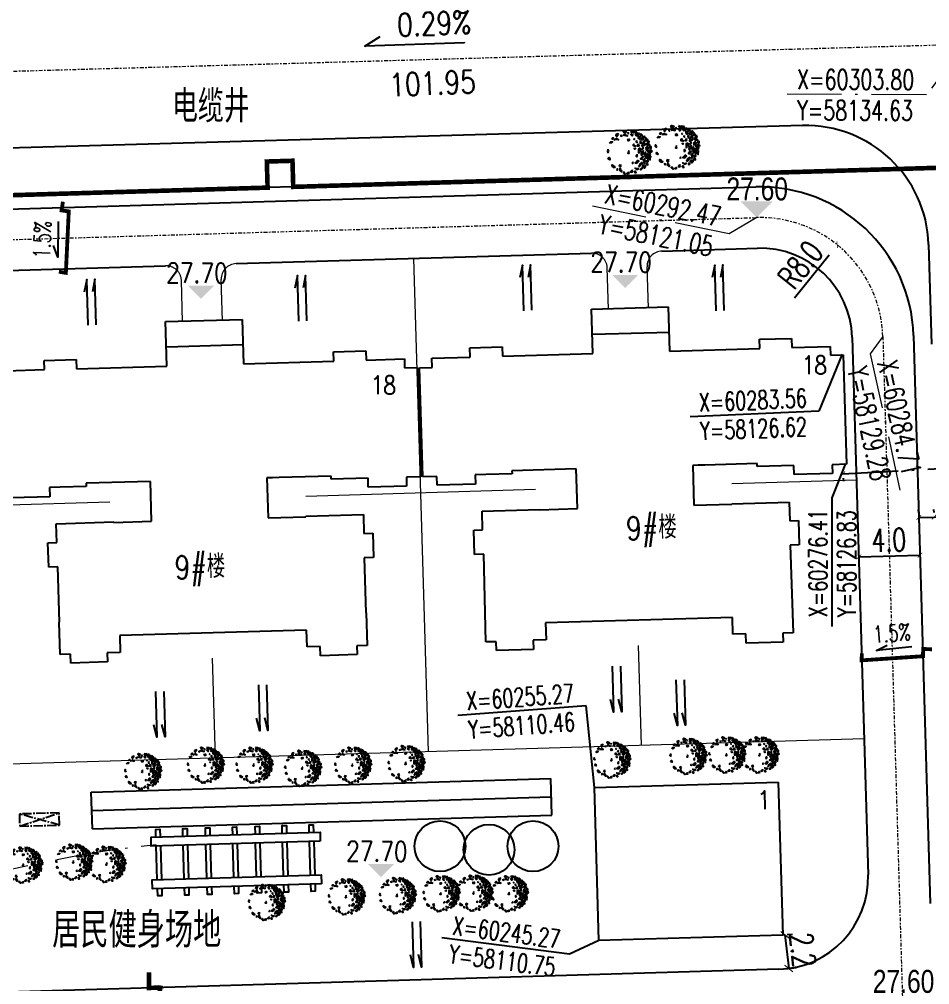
# Model space of a CAD drawing. Header units: inches. Extents: x 393 to 1582, y 246 to 1188.
# Drawn here: x 1037 to 1096.4, y 451.6 to 514.6 of the extents above; entities that cross this region are included whole.
import ezdxf

# ---------------------------------------------------------------- set-up
doc = ezdxf.new("R2010")
doc.units = ezdxf.units.IN
doc.header["$MEASUREMENT"] = 0
for name, pattern in [('ACAD_ISO10W100', [18.5, 12, -3, 0.5, -3]), ('CENTERX2', [4, 2.5, -0.5, 0.5, -0.5]), ('DASH', [0.35, 0.25, -0.1]), ('DASHED2', [0.375, 0.25, -0.125]), ('DOTE', [2.42, 2, -0.2, 0.02, -0.2])]:
    doc.linetypes.add(name, pattern=pattern)
for name, color, linetype in [('build2', 40, 'Continuous'), ('buildcoor', 7, 'Continuous'), ('DIM', 4, 'Continuous'), ('drain', 4, 'Continuous'), ('ELEV', 1, 'Continuous'), ('FRAME', 7, 'Continuous'), ('GREEN', 64, 'Continuous'), ('parka', 30, 'DASH'), ('ROAD-TEXT', 4, 'Continuous'), ('roaddim', 2, 'Continuous'), ('roadradiu', 3, 'Continuous'), ('外墙', 42, 'Continuous'), ('建筑层数', 7, 'Continuous'), ('绿化', 3, 'Continuous'), ('车库边线', 4, 'DOTE')]:
    doc.layers.add(name, color=color, linetype=linetype)
for name, color, linetype, lineweight in [('FENCE', 100, 'Continuous', 18), ('ROAD', 1, 'Continuous', 25), ('ROAD-CENTER', 7, 'CENTERX2', 18), ('ROAD-ZB', 4, 'Continuous', 15), ('walk', 2, 'Continuous', 18), ('围墙', 75, 'FENCELINE1', 15), ('建筑型号', 2, 'Continuous', 18), ('树', 84, 'Continuous', 15)]:
    doc.layers.add(name, color=color, linetype=linetype, lineweight=lineweight)
doc.styles.add('_HZTXT', font='txt.shx', dxfattribs={"width": 0.8, "bigfont": 'hztxt.shx'})
doc.styles.add('DIM_FONT', font='SIMPLEX.shx', dxfattribs={"width": 0.8})
doc.styles.add('FLS', font='', dxfattribs={"width": 0.8})
doc.styles.add('HZ', font='simplex.shx', dxfattribs={"width": 0.7, "bigfont": 'hztxt.shx'})
doc.styles.add('RO', font='romans.shx', dxfattribs={"width": 0.8})
doc.styles.get('FLS').set_extended_font_data('创艺繁隶书')
doc.linetypes.add('FENCELINE1', pattern='A,0.25,-0.1,[133,ltypeshp.shx,S=0.1,R=0,X=-0.1,Y=0],-0.1,1', length=1.45)
doc.dimstyles.new('NORMAL', dxfattribs={"dimtxt": 1.5, "dimasz": 0.3, "dimexe": 0.5, "dimexo": 0.3, "dimgap": 0.3, "dimtad": 1, "dimdec": 1, "dimzin": 1, "dimdsep": 46, "dimtxsty": 'HZ', "dimblk": 'ARCHTICK', "dimcen": 0, "dimclrt": 256, "dimadec": 0, "dimazin": 0, "dimtfac": 1, "dimtdec": 1, "dimtofl": 0, "dimtmove": 0, "dimatfit": 3, "dimldrblk": 'ARCHTICK', "dimfxl": 1, "dimtolj": 2, "dimtzin": 0, "dimarcsym": 0})

# ---------------------------------------------------------------- blocks, each defined once
blk = doc.blocks.new('_ARCHTICK')
at = {"color": 0, "linetype": 'ByBlock', "const_width": 0.15}
blk.add_lwpolyline([(-0.5, -0.5), (0.5, 0.5)], dxfattribs=at)
blk = doc.blocks.new('*D144')
at = {"layer": 'DEFPOINTS', "color": 0, "ltscale": 0.3, "transparency": 16777216}
for p in [(882.255, 640.128), (1132.977, 454.434)]:
    blk.add_point(p, dxfattribs=at)
at = {"layer": 'roadradiu', "color": 0, "lineweight": -2, "ltscale": 0.3, "transparency": 16777216}
blk.add_line((887.277, 636.409), (882.255, 640.128), dxfattribs=at)
at = {"layer": 'roadradiu', "color": 0, "lineweight": -2, "ltscale": 0.3, "transparency": 16777216, "xscale": 0.3, "yscale": 0.3, "zscale": 0.3, "rotation": 143.4749139216822}
blk.add_blockref('_ARCHTICK', (882.255, 640.128), dxfattribs=at)
at = {"layer": 'roadradiu', "ltscale": 0.3, "transparency": 16777216, "insert": (885.632, 638.934), "char_height": 1.5, "attachment_point": 5, "rotation": 323.47491, "style": 'HZ'}
blk.add_mtext('\\A2;R312.0', dxfattribs=at)
blk = doc.blocks.new('*D145')
at = {"layer": 'DEFPOINTS', "color": 0, "ltscale": 0.3, "transparency": 16777216}
for p in [(870.6, 623.26), (1132.977, 454.434)]:
    blk.add_point(p, dxfattribs=at)
at = {"layer": 'roadradiu', "color": 0, "lineweight": -2, "ltscale": 0.3, "transparency": 16777216}
blk.add_line((881.438, 616.286), (870.6, 623.26), dxfattribs=at)
at = {"layer": 'roadradiu', "color": 0, "lineweight": -2, "ltscale": 0.3, "transparency": 16777216, "xscale": 0.3, "yscale": 0.3, "zscale": 0.3, "rotation": 147.2408788936933}
blk.add_blockref('_ARCHTICK', (870.6, 623.26), dxfattribs=at)
at = {"layer": 'roadradiu', "ltscale": 0.3, "transparency": 16777216, "insert": (879.631, 618.697), "char_height": 1.5, "attachment_point": 5, "rotation": 327.24088, "style": 'HZ'}
blk.add_mtext('\\A2;R312.0', dxfattribs=at)
blk = doc.blocks.new('*D146')
at = {"layer": 'DEFPOINTS', "color": 0, "ltscale": 0.3, "transparency": 16777216}
for p in [(856.622, 599.25), (1132.977, 454.434)]:
    blk.add_point(p, dxfattribs=at)
at = {"layer": 'roadradiu', "color": 0, "lineweight": -2, "ltscale": 0.3, "transparency": 16777216}
blk.add_line((869.236, 592.64), (856.622, 599.25), dxfattribs=at)
at = {"layer": 'roadradiu', "color": 0, "lineweight": -2, "ltscale": 0.3, "transparency": 16777216, "xscale": 0.3, "yscale": 0.3, "zscale": 0.3, "rotation": 152.3444580404491}
blk.add_blockref('_ARCHTICK', (856.622, 599.25), dxfattribs=at)
at = {"layer": 'roadradiu', "ltscale": 0.3, "transparency": 16777216, "insert": (867.222, 594.881), "char_height": 1.5, "attachment_point": 5, "rotation": 332.34446, "style": 'HZ'}
blk.add_mtext('\\A2;R312.0', dxfattribs=at)
blk = doc.blocks.new('*D149')
at = {"layer": 'DEFPOINTS', "color": 0, "ltscale": 0.3, "transparency": 16777216}
for p in [(834.892, 546.571), (1132.977, 454.434)]:
    blk.add_point(p, dxfattribs=at)
at = {"layer": 'roadradiu', "color": 0, "lineweight": -2, "ltscale": 0.3, "transparency": 16777216}
blk.add_line((847.565, 542.654), (834.892, 546.571), dxfattribs=at)
at = {"layer": 'roadradiu', "color": 0, "lineweight": -2, "ltscale": 0.3, "transparency": 16777216, "xscale": 0.3, "yscale": 0.3, "zscale": 0.3, "rotation": 162.8237761284337}
blk.add_blockref('_ARCHTICK', (834.892, 546.571), dxfattribs=at)
at = {"layer": 'roadradiu', "ltscale": 0.3, "transparency": 16777216, "insert": (845.176, 544.491), "char_height": 1.5, "attachment_point": 5, "rotation": 342.82378, "style": 'HZ'}
blk.add_mtext('\\A2;R312.0', dxfattribs=at)
blk = doc.blocks.new('*D169')
at = {"layer": 'DEFPOINTS', "color": 0, "ltscale": 0.3, "transparency": 16777216}
for p in [(1091.726, 479.529), (1095.724, 479.648), (1095.724, 479.648)]:
    blk.add_point(p, dxfattribs=at)
at = {"layer": 'roaddim', "color": 0, "lineweight": -2, "ltscale": 0.3, "transparency": 16777216}
for p, q in [((1091.726, 479.529), (1095.724, 479.648)), ((1091.735, 479.229), (1091.741, 479.03)), ((1095.733, 479.348), (1095.739, 479.148))]:
    blk.add_line(p, q, dxfattribs=at)
at = {"layer": 'roaddim', "color": 0, "lineweight": -2, "ltscale": 0.3, "transparency": 16777216, "xscale": 0.3, "yscale": 0.3, "zscale": 0.3}
for p, rotation in [((1091.726, 479.529), 181.6949155494582), ((1095.724, 479.648), 1.694915549458127)]:
    blk.add_blockref('_ARCHTICK', p, dxfattribs=dict(at, rotation=rotation))
at = {"layer": 'roaddim', "ltscale": 0.3, "transparency": 16777216, "insert": (1093.694, 480.638), "char_height": 1.5, "attachment_point": 5, "rotation": 1.69492, "style": 'HZ'}
blk.add_mtext('\\A2;4.0', dxfattribs=at)
blk = doc.blocks.new('*D170')
at = {"layer": 'DEFPOINTS', "color": 0, "ltscale": 0.3, "transparency": 16777216}
for p in [(1095.651, 482.108), (1096.651, 482.138), (1096.651, 482.138)]:
    blk.add_point(p, dxfattribs=at)
at = {"layer": 'roaddim', "color": 0, "lineweight": -2, "ltscale": 0.3, "transparency": 16777216}
for p, q in [((1095.643, 482.408), (1095.637, 482.608)), ((1096.642, 482.437), (1096.636, 482.637)), ((1096.651, 482.138), (1099.549, 482.223)), ((1095.651, 482.108), (1096.651, 482.138))]:
    blk.add_line(p, q, dxfattribs=at)
at = {"layer": 'roaddim', "color": 0, "lineweight": -2, "ltscale": 0.3, "transparency": 16777216, "xscale": 0.3, "yscale": 0.3, "zscale": 0.3}
for p, rotation in [((1095.651, 482.108), 181.6949112423762), ((1096.651, 482.138), 1.694911242376142)]:
    blk.add_blockref('_ARCHTICK', p, dxfattribs=dict(at, rotation=rotation))
at = {"layer": 'roaddim', "ltscale": 0.3, "transparency": 16777216, "insert": (1098.219, 483.234), "char_height": 1.5, "attachment_point": 5, "rotation": 1.69491, "style": 'HZ'}
blk.add_mtext('\\A2;1.0', dxfattribs=at)
blk = doc.blocks.new('psss')
at = {"layer": 'drain', "ltscale": 3}
for points in [[(-2.979, 0.527), (0.007, 0.531), (-0.808, 0.714)], [(-2.967, -0.004), (0, 0), (-0.815, 0.183)]]:
    blk.add_lwpolyline(points, dxfattribs=at)
blk = doc.blocks.new('GPPMTR01')
at = {"color": 0, "linetype": 'ByBlock'}
for points in [[(-0.263, 0.454), (-0.27, 0.431), (-0.248, 0.431), (-0.243, 0.447)], [(-0.215, 0.443), (-0.218, 0.456), (-0.242, 0.475), (-0.199, 0.486), (-0.199, 0.449)], [(-0.173, 0.469), (-0.151, 0.518), (-0.12, 0.516), (-0.128, 0.487), (-0.144, 0.498), (-0.151, 0.48), (-0.145, 0.47)], [(-0.127, 0.461), (-0.133, 0.429), (-0.111, 0.428), (-0.096, 0.459)], [(-0.106, 0.53), (-0.073, 0.496), (-0.058, 0.515), (-0.035, 0.504), (-0.038, 0.545), (-0.064, 0.53)], [(-0.038, 0.477), (-0.055, 0.454), (-0.043, 0.424), (-0.032, 0.439)], [(0.005, 0.559), (-0.005, 0.523), (0.016, 0.511), (0.051, 0.519)], [(0.01, 0.485), (0.042, 0.462), (0.084, 0.477), (0.066, 0.492), (0.042, 0.485)], [(0.105, 0.53), (0.084, 0.519), (0.099, 0.504), (0.114, 0.511)], [(0.131, 0.488), (0.137, 0.5), (0.134, 0.53), (0.173, 0.507), (0.146, 0.481)], [(0.179, 0.477), (0.229, 0.496), (0.25, 0.473), (0.223, 0.458), (0.22, 0.477), (0.202, 0.469), (0.199, 0.458)], [(0.268, 0.45), (0.253, 0.435), (0.241, 0.409), (0.274, 0.428)], [(-0.412, 0.305), (-0.364, 0.304), (-0.367, 0.328), (-0.343, 0.337), (-0.374, 0.364), (-0.382, 0.335)], [(-0.393, 0.241), (-0.408, 0.23), (-0.396, 0.226)], [(-0.354, 0.404), (-0.335, 0.371), (-0.312, 0.378), (-0.293, 0.408)], [(-0.304, 0.31), (-0.343, 0.272), (-0.298, 0.279)], [(-0.298, 0.355), (-0.259, 0.362), (-0.24, 0.402), (-0.263, 0.4), (-0.275, 0.378)], [(-0.215, 0.295), (-0.215, 0.276), (-0.206, 0.283)], [(-0.166, 0.433), (-0.207, 0.386), (-0.18, 0.371), (-0.137, 0.387), (-0.147, 0.409), (-0.165, 0.407)], [(-0.123, 0.314), (-0.144, 0.295), (-0.135, 0.287), (-0.115, 0.295)], [(-0.064, 0.207), (-0.085, 0.184), (-0.115, 0.203), (-0.115, 0.219), (-0.085, 0.207), (-0.052, 0.226)], [(-0.079, 0.401), (-0.097, 0.371), (-0.064, 0.359), (-0.049, 0.371)], [(-0.032, 0.317), (-0.058, 0.295), (-0.043, 0.264), (-0.023, 0.291)], [(0.007, 0.443), (-0.026, 0.412), (-0.02, 0.382), (0.016, 0.352), (0.045, 0.367), (0.01, 0.386), (0.034, 0.42)], [(0.045, 0.295), (0.042, 0.249), (0.105, 0.211), (0.119, 0.219), (0.069, 0.245), (0.096, 0.283)], [(0.084, 0.371), (0.072, 0.344), (0.081, 0.321), (0.084, 0.344)], [(0.158, 0.447), (0.096, 0.443), (0.105, 0.412), (0.146, 0.393), (0.155, 0.416), (0.14, 0.428)], [(0.128, 0.336), (0.137, 0.287), (0.114, 0.272), (0.146, 0.26), (0.158, 0.302)], [(0.179, 0.272), (0.167, 0.245), (0.185, 0.238), (0.199, 0.253)], [(0.205, 0.439), (0.179, 0.42), (0.194, 0.405), (0.226, 0.416)], [(0.199, 0.291), (0.179, 0.352), (0.211, 0.31)], [(0.214, 0.359), (0.274, 0.374), (0.291, 0.409), (0.282, 0.336), (0.247, 0.333)], [(0.25, 0.325), (0.241, 0.298), (0.312, 0.302), (0.282, 0.329)], [(0.253, 0.268), (0.241, 0.226), (0.259, 0.177), (0.274, 0.203), (0.253, 0.219)], [(0.303, 0.268), (0.309, 0.219), (0.336, 0.215), (0.351, 0.234)], [(0.315, 0.416), (0.306, 0.401), (0.318, 0.39), (0.348, 0.393)], [(0.321, 0.363), (0.306, 0.34), (0.327, 0.325), (0.356, 0.325), (0.327, 0.336)], [(0.351, 0.382), (0.348, 0.371), (0.368, 0.355), (0.392, 0.359)], [(0.386, 0.257), (0.368, 0.272), (0.365, 0.287), (0.377, 0.298), (0.401, 0.283)], [(0.431, 0.26), (0.419, 0.245), (0.436, 0.23), (0.466, 0.249)], [(-0.482, 0.014), (-0.506, 0.025), (-0.514, -0.024), (-0.506, -0.036), (-0.464, -0.036), (-0.47, -0.024), (-0.494, -0.017)], [(-0.482, 0.196), (-0.461, 0.207), (-0.432, 0.177), (-0.452, 0.154), (-0.494, 0.15), (-0.5, 0.177)], [(-0.446, 0.071), (-0.432, 0.055), (-0.414, 0.067)], [(-0.417, 0.109), (-0.411, 0.15), (-0.357, 0.188), (-0.369, 0.162)], [(-0.283, 0.139), (-0.269, 0.181), (-0.239, 0.166), (-0.248, 0.139), (-0.263, 0.15)], [(-0.02, 0.033), (-0.035, 0.025), (-0.026, 0.017), (-0.014, 0.021)], [(-0.02, 0.188), (-0.008, 0.192), (0.001, 0.177), (-0.02, 0.169)], [(0.152, 0.162), (0.137, 0.139), (0.158, 0.12), (0.176, 0.128), (0.161, 0.143)], [(0.25, 0.086), (0.271, 0.063), (0.274, 0.021), (0.303, 0.052), (0.285, 0.109)], [(0.348, 0.173), (0.377, 0.128), (0.356, 0.097), (0.354, 0.128)], [(0.401, 0.207), (0.383, 0.219), (0.365, 0.211), (0.368, 0.196), (0.392, 0.192)], [(0.401, 0.078), (0.398, 0.063), (0.374, 0.067), (0.377, 0.09)], [(0.428, 0.025), (0.431, -0.021), (0.377, -0.043), (0.41, -0.013)], [(0.422, 0.166), (0.419, 0.135), (0.439, 0.12), (0.451, 0.139)], [(0.442, 0.203), (0.451, 0.169), (0.487, 0.139), (0.472, 0.181)], [(0.451, 0.074), (0.469, 0.052), (0.484, 0.063), (0.472, 0.093)], [(-0.467, -0.131), (-0.464, -0.157), (-0.482, -0.154), (-0.485, -0.127)], [(-0.437, -0.131), (-0.429, -0.066), (-0.381, -0.04), (-0.408, -0.078)], [(-0.42, -0.26), (-0.432, -0.218), (-0.411, -0.188), (-0.402, -0.214), (-0.411, -0.229)], [(0.256, -0.013), (0.241, -0.028), (0.253, -0.04)], [(0.407, -0.119), (0.389, -0.138), (0.398, -0.176), (0.419, -0.154)], [(0.416, -0.218), (0.389, -0.233), (0.392, -0.271), (0.407, -0.248)], [(0.436, -0.066), (0.442, -0.097), (0.466, -0.097), (0.481, -0.074), (0.46, -0.078)], [(-0.266, -0.366), (-0.304, -0.374), (-0.283, -0.4), (-0.251, -0.393)], [(-0.115, -0.473), (-0.138, -0.438), (-0.106, -0.438), (-0.085, -0.446)], [(0.072, -0.48), (0.042, -0.461), (0.06, -0.45), (0.066, -0.454), (0.096, -0.454), (0.096, -0.438), (0.125, -0.442), (0.114, -0.461)], [(0.17, -0.286), (0.137, -0.317), (0.149, -0.336), (0.176, -0.321)], [(0.188, -0.431), (0.211, -0.423), (0.188, -0.408)], [(0.205, -0.332), (0.199, -0.343), (0.235, -0.378), (0.294, -0.359), (0.274, -0.34), (0.235, -0.351)], [(0.327, -0.305), (0.333, -0.328), (0.389, -0.313)]]:
    blk.add_lwpolyline(points, close=True, dxfattribs=at)
blk.add_circle((0, 0), 0.01, dxfattribs=at)
blk = doc.blocks.new('A$C4417064F')
at = {"layer": 'GREEN', "xscale": 4.647578996463836, "yscale": 4.647578996463836, "zscale": 4.647578996463836, "rotation": 300.5404110418328}
blk.add_blockref('GPPMTR01', (0.8, 3.07), dxfattribs=at)
blk = doc.blocks.new('A$C669619B1')
at = {"layer": '绿化'}
for points in [[(22.07, 6.53), (0, 6.53), (0, 7.71), (22.07, 7.71)], [(22.07, 0.95), (0, 0.95), (0, 2.13), (22.07, 2.13)]]:
    blk.add_lwpolyline(points, close=True, dxfattribs=at)
for points in [[(0.65, 7.71), (0.65, 8.7), (1.2, 8.7), (1.2, 7.71)], [(4.17, 7.71), (4.17, 8.7), (4.73, 8.7), (4.73, 7.71)], [(7.13, 7.71), (7.13, 8.7), (7.69, 8.7), (7.69, 7.71)], [(10.66, 7.71), (10.66, 8.7), (11.21, 8.7), (11.21, 7.71)], [(13.62, 7.71), (13.62, 8.7), (14.18, 8.7), (14.18, 7.71)], [(17.14, 7.71), (17.14, 8.7), (17.7, 8.7), (17.7, 7.71)], [(20.66, 7.71), (20.66, 8.7), (21.22, 8.7), (21.22, 7.71)], [(0.65, 2.13), (0.65, 6.53)], [(1.2, 6.53), (1.2, 2.13)], [(4.17, 2.13), (4.17, 6.53)], [(4.73, 6.53), (4.73, 2.13)], [(7.13, 2.13), (7.13, 6.53)], [(7.69, 6.53), (7.69, 2.13)], [(10.66, 2.13), (10.66, 6.53)], [(11.21, 6.53), (11.21, 2.13)], [(13.62, 2.13), (13.62, 6.53)], [(14.18, 6.53), (14.18, 2.13)], [(17.14, 2.13), (17.14, 6.53)], [(17.7, 6.53), (17.7, 2.13)], [(20.66, 2.13), (20.66, 6.53)], [(21.22, 6.53), (21.22, 2.13)], [(1.2, 0.95), (1.2, 0), (0.65, 0), (0.65, 0.95)], [(4.73, 0.95), (4.73, 0), (4.17, 0), (4.17, 0.95)], [(7.69, 0.95), (7.69, 0), (7.13, 0), (7.13, 0.95)], [(11.21, 0.95), (11.21, 0), (10.66, 0), (10.66, 0.95)], [(14.18, 0.95), (14.18, 0), (13.62, 0), (13.62, 0.95)], [(17.7, 0.95), (17.7, 0), (17.14, 0), (17.14, 0.95)], [(21.22, 0.95), (21.22, 0), (20.66, 0), (20.66, 0.95)]]:
    blk.add_lwpolyline(points, dxfattribs=at)
blk = doc.blocks.new('*D371')
at = {"layer": 'DEFPOINTS', "color": 0, "linetype": 'ACAD_ISO10W100', "ltscale": 0.3, "transparency": 16777216}
for p in [(1090.323, 499.919), (1085.304, 493.689)]:
    blk.add_point(p, dxfattribs=at)
at = {"layer": 'roadradiu', "color": 0, "linetype": 'ACAD_ISO10W100', "lineweight": -2, "ltscale": 0.3, "transparency": 16777216}
blk.add_line((1087.532, 496.454), (1090.323, 499.919), dxfattribs=at)
at = {"layer": 'roadradiu', "color": 0, "linetype": 'ACAD_ISO10W100', "lineweight": -2, "ltscale": 0.3, "transparency": 16777216, "xscale": 0.3, "yscale": 0.3, "zscale": 0.3, "rotation": 51.14231280071941}
blk.add_blockref('_ARCHTICK', (1090.323, 499.919), dxfattribs=at)
at = {"layer": 'roadradiu', "linetype": 'ACAD_ISO10W100', "ltscale": 0.3, "transparency": 16777216, "insert": (1087.922, 498.611), "char_height": 1.5, "attachment_point": 5, "rotation": 51.14231, "style": 'HZ'}
blk.add_mtext('\\A2;R8.0', dxfattribs=at)
blk = doc.blocks.new('A$C72E4118A')
at = {"layer": 'ROAD-TEXT', "const_width": 0.25}
blk.add_lwpolyline([(4.677, 1.103), (4.102, 1.097), (4.114, 0.623), (0.128, 0.141), (0.125, 0.601)], dxfattribs=at)
at = {"layer": 'ROAD-TEXT'}
blk.add_lwpolyline([(3.357, 1.194), (1.058, 0.84), (1.748, 1.227)], dxfattribs=at)
at = {"layer": 'ROAD-TEXT', "style": 'RO', "width": 0.7}
blk.add_text('1.5%', height=1.1, rotation=7.662, dxfattribs=at).set_placement((0.872, 1.311))
blk = doc.blocks.new('*D237')
at = {"layer": 'DEFPOINTS', "color": 0, "linetype": 'ACAD_ISO10W100', "ltscale": 0.3, "transparency": 16777216}
for p in [(1123.986, 486.731), (1123.986, 486.731), (1090.701, 484.968, -0.937)]:
    blk.add_point(p, dxfattribs=at)
at = {"layer": 'DIM', "color": 0, "linetype": 'ACAD_ISO10W100', "lineweight": -2, "ltscale": 0.3, "transparency": 16777216}
for p, q in [((1090.701, 484.968), (1123.986, 486.731)), ((1124.002, 486.431), (1124.013, 486.231)), ((1090.717, 484.668), (1090.727, 484.468))]:
    blk.add_line(p, q, dxfattribs=at)
at = {"layer": 'DIM', "color": 0, "linetype": 'ACAD_ISO10W100', "lineweight": -2, "ltscale": 0.3, "transparency": 16777216, "xscale": 0.3, "yscale": 0.3, "zscale": 0.3}
for p, rotation in [((1123.986, 486.731), 3.032051774220234), ((1090.701, 484.968), 183.0320517742202)]:
    blk.add_blockref('_ARCHTICK', p, dxfattribs=dict(at, rotation=rotation))
at = {"layer": 'DIM', "linetype": 'ACAD_ISO10W100', "ltscale": 0.3, "transparency": 16777216, "insert": (1107.288, 486.898), "char_height": 1.5, "attachment_point": 5, "rotation": 3.03205, "style": 'HZ'}
blk.add_mtext('\\A2;33.3', dxfattribs=at)
blk = doc.blocks.new('*D368')
at = {"layer": 'DEFPOINTS', "color": 0, "ltscale": 0.3, "transparency": 16777216}
for p in [(1082.317, 845.798), (1268.804, 491.93)]:
    blk.add_point(p, dxfattribs=at)
at = {"layer": 'roadradiu', "color": 0, "lineweight": -2, "ltscale": 0.3, "transparency": 16777216}
blk.add_line((1085.511, 839.738), (1082.317, 845.798), dxfattribs=at)
at = {"layer": 'roadradiu', "color": 0, "lineweight": -2, "ltscale": 0.3, "transparency": 16777216, "xscale": 0.5, "yscale": 0.5, "zscale": 0.5, "rotation": 117.7890269071793}
blk.add_blockref('_ARCHTICK', (1082.317, 845.798), dxfattribs=at)
at = {"layer": 'roadradiu', "ltscale": 0.3, "transparency": 16777216, "insert": (1085.076, 842.815), "char_height": 1.5, "attachment_point": 5, "rotation": 297.78903, "style": 'HZ'}
blk.add_mtext('\\A2;R400.0', dxfattribs=at)
blk = doc.blocks.new('*D432')
at = {"layer": 'DEFPOINTS', "color": 0, "ltscale": 0.3, "transparency": 16777216}
for p in [(1086.768, 454.837), (1087.015, 452.643), (1087.162, 452.659)]:
    blk.add_point(p, dxfattribs=at)
at = {"layer": 'DIM', "color": 0, "lineweight": -2, "ltscale": 0.3, "transparency": 16777216}
for p, q in [((1086.914, 454.854), (1087.162, 452.659)), ((1087.066, 454.871), (1087.411, 454.91)), ((1087.313, 452.677), (1087.659, 452.716))]:
    blk.add_line(p, q, dxfattribs=at)
at = {"layer": 'DIM', "color": 0, "lineweight": -2, "ltscale": 0.3, "transparency": 16777216, "xscale": 0.5, "yscale": 0.5, "zscale": 0.5}
for p, rotation in [((1086.914, 454.854), 96.43902100847593), ((1087.162, 452.659), 276.4390210084759)]:
    blk.add_blockref('_ARCHTICK', p, dxfattribs=dict(at, rotation=rotation))
at = {"layer": 'DIM', "ltscale": 0.3, "transparency": 16777216, "insert": (1088.081, 453.874), "char_height": 1.5, "attachment_point": 5, "rotation": 276.43902, "style": 'HZ'}
blk.add_mtext('\\A2;2.2', dxfattribs=at)

msp = doc.modelspace()

# ---------------------------------------------------------------- linework, layer by layer
at = {"layer": 'build2', "color": 0}
msp.add_lwpolyline([(1086.472, 464.833), (1086.768, 454.837), (1074.773, 454.483), (1074.477, 464.478)], close=True, dxfattribs=at)
at = {"layer": 'buildcoor', "color": 0, "ltscale": 0.3}
for points in [[(1090.643, 492.772), (1089.123, 489.04)], [(1089.123, 489.04), (1080.73, 488.687)], [(1090.855, 485.625), (1089.974, 483.397)], [(1089.974, 483.397), (1089.974, 474.997)], [(1073.95, 469.8), (1065.574, 469.172)], [(1074.477, 464.478), (1073.95, 469.8)], [(1072.864, 453.587), (1064.533, 454.657)], [(1074.773, 454.483), (1072.864, 453.587)]]:
    msp.add_lwpolyline(points, dxfattribs=at)
at = {"layer": 'ELEV', "color": 0}
for points in [[(1084.007, 502.746), (1086.128, 502.746), (1085.068, 501.686)], [(1075.638, 497.939), (1077.336, 497.939), (1076.487, 497.09)], [(1047.957, 497.233), (1049.654, 497.233), (1048.806, 496.385)], [(1059.698, 459.473), (1061.395, 459.473), (1060.546, 458.625)]]:
    msp.add_solid(points, dxfattribs=at)
at = {"layer": 'FENCE', "color": 0}
msp.add_line((1049.762, 466.416), (1049.569, 472.923), dxfattribs=at)
at = {"layer": 'parka', "color": 0, "linetype": 'ACAD_ISO10W100', "ltscale": 0.3, "elevation": 0.937}
msp.add_lwpolyline([(1053.155, 503.643), (1053.105, 505.347), (1054.779, 505.397), (1054.829, 503.693)], close=True, dxfattribs=at)
at = {"layer": 'ROAD', "color": 0, "ltscale": 0.3}
for p, q in [((1088.061, 507.694), (950.716, 503.803)), ((956.624, 499.886), (1085.009, 503.685)), ((1096.284, 499.933), (1096.476, 493.42)), ((1051.101, 498.68), (1074.291, 499.366)), ((1078.889, 499.502), (1085.127, 499.686)), ((1023.313, 497.857), (1046.503, 498.544)), ((1091.302, 493.867), (1092.34, 458.783)), ((1095.3, 493.985), (1096.397, 456.902)), ((1086.52, 452.608), (958.336, 448.815))]:
    msp.add_line(p, q, dxfattribs=at)
for centre, radius, start, end in [((1088.287, 499.697), 8, 1.69491, 91.62266), ((1085.304, 493.689), 10, 1.69492, 91.69492), ((1085.304, 493.689), 6, 1.69492, 91.69492), ((1086.342, 458.605), 6, 271.69492, 1.69492)]:
    msp.add_arc(centre, radius, start, end, dxfattribs=at)
at = {"layer": 'ROAD-CENTER', "color": 5, "ltscale": 0.1}
for p, q in [((939.812, 508.502, 0.001), (1138.295, 514.135)), ((956.683, 497.887), (1085.068, 501.686)), ((1093.301, 493.926), (1094.605, 449.846))]:
    msp.add_line(p, q, dxfattribs=at)
msp.add_arc((1085.304, 493.689), 8, 1.69492, 91.69492, dxfattribs=at)
at = {"layer": 'ROAD-TEXT', "color": 0}
msp.add_lwpolyline([(1066.012, 513.101), (1066.012, 513.101), (1059.496, 512.883), (1060.492, 513.514)], dxfattribs=at)
at = {"layer": 'ROAD-TEXT', "color": 0, "ltscale": 0.1, "const_width": 0.3}
msp.add_lwpolyline([(1046.159, 451.413), (1045.42, 451.392), (1045.42, 452.414)], dxfattribs=at)
at = {"layer": 'ROAD-TEXT', "color": 0, "ltscale": 0.1}
msp.add_lwpolyline([(1044.897, 438.998, 0.3, 0.3, 0), (1044.909, 440.049, 0.3, 0.3, 0), (1045.78, 440.057, 0.3, 0.3, 0), (1046.139, 445.624, 0.3, 0.3, 0), (1045.64, 448.397, 0.3, 0.3, 0), (1046.182, 451.551, 0.3, 0.3, 0)], format="xyseb", dxfattribs=at)
at = {"layer": 'ROAD-ZB', "color": 0, "linetype": 'ACAD_ISO10W100', "ltscale": 0.3}
for points in [[(1098.648, 513.01), (1096.152, 509.712)], [(1096.152, 509.712), (1087.052, 509.74)], [(1083.284, 500.619), (1074.366, 502.431)], [(1085.068, 501.686), (1083.284, 500.619)], [(1093.301, 493.926), (1092.481, 492.787)], [(1092.481, 492.787), (1094.415, 483.895)]]:
    msp.add_lwpolyline(points, dxfattribs=at)
at = {"layer": 'roaddim', "color": 0, "ltscale": 0.3}
for p, q in [((1041.649, 464.175), (1071.63, 465.062)), ((1071.701, 462.663), (1071.63, 465.062)), ((1041.72, 461.776), (1041.649, 464.175)), ((1041.685, 462.975), (1071.665, 463.863)), ((1041.72, 461.776), (1071.701, 462.663))]:
    msp.add_line(p, q, dxfattribs=at)
for centre in [(1064.409, 460.643), (1067.602, 460.412), (1070.471, 460.643)]:
    msp.add_circle(centre, 1.658, dxfattribs=at)
at = {"layer": 'walk', "color": 0, "linetype": 'ACAD_ISO10W100', "ltscale": 0.3}
for p, q in [((1075.4, 495.698), (1075.32, 498.396)), ((1077.999, 495.775), (1077.919, 498.473)), ((1047.612, 494.875), (1047.532, 497.574)), ((1050.211, 494.952), (1050.131, 497.651))]:
    msp.add_line(p, q, dxfattribs=at)
for centre, start, end in [((1074.32, 498.366), 1.69491, 91.69492), ((1078.918, 498.502), 91.69492, 181.69491), ((1051.131, 497.68), 91.69492, 181.69491), ((1046.533, 497.544), 1.69491, 91.69492)]:
    msp.add_arc(centre, 1, start, end, dxfattribs=at)
at = {"layer": '围墙', "color": 0, "ltscale": 0.2}
for p, q in [((1063.649, 466.827), (1062.696, 499.023)), ((1083.44, 484.33, -0.937), (1091.577, 484.571)), ((1055.652, 483.508, -0.937), (1070.645, 483.951, -0.937)), ((1027.864, 482.685, -0.937), (1042.857, 483.129, -0.937)), ((1077.55, 467.238), (1077.357, 473.745)), ((951.538, 463.509), (1092.077, 467.668))]:
    msp.add_line(p, q, dxfattribs=at)
at = {"layer": '外墙', "color": 2, "ltscale": 0.1}
for p, q in [((1074.289, 495.717), (1079.287, 495.865)), ((1074.375, 492.818), (1074.289, 495.717)), ((1079.287, 495.865), (1079.373, 492.966)), ((1046.501, 494.895), (1051.499, 495.043)), ((1046.587, 491.996), (1046.501, 494.895)), ((1051.499, 495.043), (1051.585, 492.144)), ((1085.252, 493.74), (1087.351, 493.803)), ((1085.27, 493.141), (1085.252, 493.74)), ((1087.351, 493.803), (1087.369, 493.203)), ((1057.464, 492.918), (1059.564, 492.98)), ((1057.482, 492.318), (1057.464, 492.918)), ((1059.564, 492.98), (1059.581, 492.381)), ((1066.361, 493.181), (1068.46, 493.244)), ((1066.378, 492.582), (1066.361, 493.181)), ((1068.46, 493.244), (1068.477, 492.644)), ((1079.373, 492.966), (1085.27, 493.141)), ((1087.369, 493.203), (1089.868, 493.277)), ((1089.868, 493.277), (1089.885, 492.702)), ((1038.573, 492.359), (1040.672, 492.421)), ((1038.59, 491.759), (1038.573, 492.359)), ((1040.672, 492.421), (1040.69, 491.822)), ((1051.585, 492.144), (1057.482, 492.318)), ((1059.581, 492.381), (1062.08, 492.455)), ((1062.08, 492.455), (1062.097, 491.88)), ((1063.879, 492.508), (1066.378, 492.582)), ((1063.897, 491.908), (1063.879, 492.508)), ((1068.477, 492.644), (1074.375, 492.818)), ((1089.885, 492.702), (1090.71, 492.726)), ((1090.71, 492.726), (1090.921, 485.58)), ((1036.092, 491.685), (1038.59, 491.759)), ((1040.69, 491.822), (1046.587, 491.996)), ((1062.097, 491.88), (1062.922, 491.904)), ((1062.922, 491.904), (1063.133, 484.757)), ((1063.073, 491.884), (1063.897, 491.908)), ((1063.283, 484.762), (1063.073, 491.884)), ((1081.255, 485.519), (1080.894, 485.508)), ((1080.894, 485.508), (1080.971, 482.909)), ((1081.694, 485.532), (1081.255, 485.519)), ((1085.092, 485.632), (1081.694, 485.532)), ((1085.098, 485.432), (1085.092, 485.632)), ((1087.497, 485.503), (1085.098, 485.432)), ((1087.515, 484.903), (1087.497, 485.503)), ((1090.921, 485.58), (1089.997, 485.552)), ((1089.997, 485.552), (1090.014, 484.977)), ((1053.467, 484.696), (1053.106, 484.686)), ((1053.906, 484.709), (1053.467, 484.696)), ((1057.304, 484.81), (1053.906, 484.709)), ((1057.31, 484.61), (1057.304, 484.81)), ((1063.133, 484.757), (1062.209, 484.73)), ((1062.209, 484.73), (1062.226, 484.155)), ((1064.208, 484.789), (1063.283, 484.762)), ((1064.225, 484.214), (1064.208, 484.789)), ((1067.406, 484.909), (1066.706, 484.888)), ((1066.706, 484.888), (1066.724, 484.288)), ((1069.105, 484.959), (1067.406, 484.909)), ((1073.297, 485.283), (1069.099, 485.159)), ((1069.099, 485.159), (1069.105, 484.959)), ((1073.374, 482.684), (1073.297, 485.283)), ((1090.014, 484.977), (1087.515, 484.903)), ((1039.618, 484.086), (1038.918, 484.066)), ((1038.918, 484.066), (1038.936, 483.466)), ((1041.317, 484.137), (1039.618, 484.086)), ((1045.509, 484.461), (1041.311, 484.337)), ((1041.311, 484.337), (1041.317, 484.137)), ((1045.586, 481.862), (1045.509, 484.461)), ((1053.106, 484.686), (1053.183, 482.087)), ((1059.709, 484.681), (1057.31, 484.61)), ((1059.727, 484.081), (1059.709, 484.681)), ((1062.226, 484.155), (1059.727, 484.081)), ((1066.724, 484.288), (1064.225, 484.214)), ((1038.936, 483.466), (1036.437, 483.392)), ((1080.971, 482.909), (1083.445, 482.982)), ((1083.444, 483.007), (1087.192, 483.118)), ((1083.445, 482.982), (1083.444, 483.007)), ((1087.192, 483.118), (1087.193, 483.093)), ((1087.193, 483.093), (1087.229, 481.894)), ((1055.656, 482.185), (1059.405, 482.296)), ((1055.657, 482.16), (1055.656, 482.185)), ((1059.405, 482.296), (1059.405, 482.271)), ((1059.405, 482.271), (1059.441, 481.071)), ((1067.151, 482.525), (1070.899, 482.636)), ((1067.187, 481.301), (1067.151, 482.525)), ((1070.899, 482.636), (1070.9, 482.611)), ((1070.9, 482.611), (1073.374, 482.684)), ((1039.363, 481.703), (1043.112, 481.814)), ((1039.4, 480.478), (1039.363, 481.703)), ((1043.112, 481.789), (1045.586, 481.862)), ((1043.112, 481.814), (1043.112, 481.789)), ((1053.183, 482.087), (1055.657, 482.16)), ((1087.229, 481.894), (1087.803, 481.911)), ((1087.803, 481.911), (1087.851, 480.311)), ((1059.441, 481.071), (1060.015, 481.088)), ((1060.015, 481.088), (1060.063, 479.489)), ((1066.613, 481.284), (1067.187, 481.301)), ((1066.66, 479.684), (1066.613, 481.284)), ((1038.825, 480.461), (1039.4, 480.478)), ((1038.872, 478.862), (1038.825, 480.461)), ((1087.851, 480.311), (1087.251, 480.294)), ((1087.251, 480.294), (1087.445, 474.572)), ((1067.26, 479.702), (1066.66, 479.684)), ((1067.404, 473.979), (1067.26, 479.702)), ((1060.063, 479.489), (1059.463, 479.471)), ((1059.463, 479.471), (1059.57, 475.873)), ((1039.472, 478.88), (1038.872, 478.862)), ((1039.578, 475.281), (1039.472, 478.88)), ((1059.57, 475.873), (1059.595, 475.874)), ((1059.595, 475.874), (1059.657, 473.75)), ((1039.616, 473.157), (1039.553, 475.281)), ((1039.553, 475.281), (1039.578, 475.281)), ((1083.489, 475.58), (1071.294, 475.219)), ((1083.521, 474.481), (1083.489, 475.58)), ((1055.701, 474.758), (1043.506, 474.397)), ((1055.733, 473.659), (1055.701, 474.758)), ((1071.294, 475.219), (1071.327, 474.12)), ((1043.506, 474.397), (1043.539, 473.298)), ((1068.079, 473.999), (1067.404, 473.979)), ((1068.096, 473.424), (1068.079, 473.999)), ((1071.327, 474.12), (1070.477, 474.095)), ((1070.477, 474.095), (1070.495, 473.495)), ((1084.371, 474.506), (1083.521, 474.481)), ((1084.389, 473.906), (1084.371, 474.506)), ((1087.445, 474.572), (1086.771, 474.552)), ((1086.771, 474.552), (1086.788, 473.977)), ((1056.583, 473.684), (1055.733, 473.659)), ((1056.601, 473.084), (1056.583, 473.684)), ((1059.657, 473.75), (1058.983, 473.73)), ((1058.983, 473.73), (1059, 473.155)), ((1070.495, 473.495), (1068.096, 473.424)), ((1086.788, 473.977), (1084.389, 473.906)), ((1040.291, 473.177), (1039.616, 473.157)), ((1040.308, 472.602), (1040.291, 473.177)), ((1043.539, 473.298), (1042.689, 473.273)), ((1042.689, 473.273), (1042.707, 472.673)), ((1059, 473.155), (1056.601, 473.084)), ((1042.707, 472.673), (1040.308, 472.602))]:
    msp.add_line(p, q, dxfattribs=at)
at = {"layer": '外墙'}
for p, q in [((1074.373, 494.067), (1079.37, 494.215)), ((1046.585, 493.244), (1051.583, 493.392))]:
    msp.add_line(p, q, dxfattribs=at)
at = {"layer": '树', "color": 0, "linetype": 'ACAD_ISO10W100', "ltscale": 0.3}
msp.add_open_spline([(952.106, 455.672), (954.653, 456.215), (960.709, 457.508), (972.04, 460.061), (985.957, 452.787), (1002.704, 462.023), (1023.154, 454.137), (1037.699, 460.084), (1045.887, 460.749)], degree=3, knots=[0.512998, 0.512998, 0.512998, 0.512998, 8.362205, 19.159845, 34.452746, 51.169355, 70.868002, 95.590687, 95.590687, 95.590687, 95.590687], dxfattribs=at)
at = {"layer": '车库边线', "color": 0, "ltscale": 0.3}
for p, q in [((1039.58, 462.023, 0.002), (1036.958, 462.746, 0.002)), ((1036.981, 461.947, 0.002), (1039.556, 462.823, 0.002))]:
    msp.add_line(p, q, dxfattribs=at)
at = {"layer": '车库边线', "color": 0, "linetype": 'DASHED2', "ltscale": 0.5, "const_width": 0.3, "elevation": 0.937}
msp.add_lwpolyline([(990.258, 501.782), (1053.155, 503.643), (1053.105, 505.347), (1054.779, 505.397), (1054.829, 503.693), (1101.634, 505.078), (1103.577, 439.406), (1106.076, 439.48), (1106.727, 417.49), (1098.73, 417.253), (1098.925, 410.656), (1104.423, 410.819), (1104.76, 399.424), (1115.056, 399.729), (1114.357, 423.518), (1111.832, 423.444), (1111.198, 445.585), (1113.697, 445.658), (1111.956, 504.483), (1155.437, 505.769), (1155.399, 507.044), (1157.148, 507.095), (1157.186, 505.821), (1217.91, 507.618)], dxfattribs=at)
at = {"layer": '车库边线', "color": 0, "linetype": 'DASHED2', "ltscale": 0.5, "elevation": 0.002}
msp.add_lwpolyline([(990.258, 501.782), (1053.155, 503.643), (1053.105, 505.347), (1054.779, 505.397), (1054.829, 503.693), (1101.634, 505.078), (1103.577, 439.406), (1106.076, 439.48), (1106.727, 417.49), (1098.73, 417.253), (1098.925, 410.656), (1104.423, 410.819), (1104.76, 399.424), (1115.056, 399.729), (1114.357, 423.518), (1111.832, 423.444), (1111.198, 445.585), (1113.697, 445.658), (1111.956, 504.483), (1155.437, 505.769), (1155.399, 507.044), (1157.148, 507.095), (1157.186, 505.821), (1217.909, 507.618)], dxfattribs=at)
at = {"layer": '车库边线', "color": 0, "ltscale": 0.3, "elevation": 0.002}
msp.add_lwpolyline([(1036.958, 462.746), (1036.981, 461.947), (1039.58, 462.023), (1039.556, 462.823)], close=True, dxfattribs=at)

# ---------------------------------------------------------------- block references
at = {"layer": 'ROAD', "color": 0, "rotation": 91.62464345549249}
for p in [(1070.309, 498.598), (1082.863, 498.597), (1041.88, 497.656), (1055.632, 497.917)]:
    msp.add_blockref('psss', p, dxfattribs=at)
at = {"layer": 'ROAD', "color": 0, "xscale": -1, "rotation": 91.76518745444659}
for p in [(1076.265, 469.428), (1080.422, 468.552), (1053.173, 468.209), (1046.462, 467.79), (1063.208, 452.757)]:
    msp.add_blockref('psss', p, dxfattribs=at)
at = {"layer": 'ROAD-TEXT', "color": 0, "linetype": 'ACAD_ISO10W100', "ltscale": 0.3}
for p, rotation in [((1040.109, 497.93), 80.4044356445444), ((1091.778, 472.645), 356.9753822833728)]:
    msp.add_blockref('A$C72E4118A', p, dxfattribs=dict(at, rotation=rotation))
at = {"layer": '树', "color": 0}
for p, xscale, yscale, zscale in [((1079.331, 504.381), 0.6050000000032014, 0.6050000000032014, 0.6050000000000001), ((1076.213, 504.041), 0.6050000000032014, 0.6050000000032014, 0.6050000000000001), ((1061.755, 464.467), 0.5, 0.5, 0.5), ((1075.182, 464.705), 0.5, 0.5, 0.5), ((1080.144, 464.944), 0.5, 0.5, 0.5), ((1082.684, 465.031), 0.5, 0.5, 0.5), ((1084.846, 465.031), 0.5, 0.5, 0.5), ((1044.568, 463.955), 0.5, 0.5, 0.5), ((1048.661, 464.364), 0.5, 0.5, 0.5), ((1051.832, 464.364), 0.5, 0.5, 0.5), ((1055.003, 464.16), 0.5, 0.5, 0.5), ((1058.277, 464.364), 0.5, 0.5, 0.5), ((1036.795, 457.848), 0.5, 0.5, 0.5), ((1040.066, 458.035), 0.5, 0.5, 0.5), ((1042.237, 457.895), 0.5, 0.5, 0.5), ((1057.855, 455.772), 0.5, 0.5, 0.5), ((1061.188, 455.852), 0.5, 0.5, 0.5), ((1064.04, 455.976), 0.5, 0.5, 0.5), ((1066.184, 456.009), 0.5, 0.5, 0.5), ((1068.496, 455.976), 0.5, 0.5, 0.5), ((1052.642, 455.41), 0.5, 0.5, 0.5)]:
    msp.add_blockref('A$C4417064F', p, dxfattribs=dict(at, xscale=xscale, yscale=yscale, zscale=zscale))
at = {"layer": '绿化', "color": 0, "xscale": 0.49999999999746, "yscale": 0.5, "zscale": 0.5, "rotation": 1.694921650065781}
msp.add_blockref('A$C669619B1', (1045.662, 457.386), dxfattribs=at)

# ---------------------------------------------------------------- texts
at = {"layer": 'buildcoor', "color": 0, "ltscale": 0.3, "style": 'HZ', "width": 0.7}
for s, rotation, p in [('X=60283.56', 2.41, (1081.317, 489.012)), ('Y=58126.62', 2.41, (1081.395, 487.153)), ('X=60276.41', 90, (1089.674, 475.597)), ('Y=58126.83', 90, (1091.534, 475.597)), ('X=60255.27', 4.29, (1066.15, 469.516)), ('Y=58110.46', 4.29, (1066.289, 467.661)), ('X=60245.27', 352.68, (1065.166, 454.879)), ('Y=58110.75', 352.68, (1064.929, 453.034))]:
    msp.add_text(s, height=1.2, rotation=rotation, dxfattribs=at).set_placement(p)
at = {"layer": 'ELEV', "color": 0, "style": 'FLS', "width": 0.8}
for p in [(1083.097, 502.807), (1092.646, 451.07)]:
    msp.add_text('27.60', height=1.5, dxfattribs=at).set_placement(p)
at = {"layer": 'ELEV', "color": 0, "style": 'DIM_FONT', "width": 0.8}
for p in [(1074.217, 498.141), (1046.536, 497.435), (1058.276, 459.675)]:
    msp.add_text('27.70', height=1.3, rotation=359.67116, dxfattribs=at).set_placement(p)
at = {"layer": 'FRAME', "color": 0, "style": '_HZTXT', "width": 0.8}
for s, height, p in [('电缆井', 2.1, (1046.926, 507.902, 0)), ('居民健身场地', 2.3, (1039.095, 454.016))]:
    msp.add_text(s, height=height, dxfattribs=at).set_placement(p)
at = {"layer": 'ROAD-TEXT', "color": 0, "style": 'DIM_FONT', "width": 0.8}
for s, p in [('0.29%', (1061.637, 513.503)), ('101.95', (1061.124, 509.586))]:
    msp.add_text(s, height=1.5, rotation=2.49046, dxfattribs=at).set_placement(p)
at = {"layer": 'ROAD-ZB', "color": 0, "linetype": 'ACAD_ISO10W100', "ltscale": 0.3, "style": 'HZ', "width": 0.7}
for s, rotation, p in [('X=60303.80', 359.82, (1087.703, 510.063)), ('Y=58134.63', 359.82, (1087.697, 508.048)), ('X=60292.47', 348.52185, (1075.068, 502.62)), ('Y=58121.05', 348.52185, (1074.667, 500.645)), ('X=60284.71', 282.27, (1092.937, 492.221)), ('Y=58129.28', 282.27, (1090.968, 491.793))]:
    msp.add_text(s, height=1.3, rotation=rotation, dxfattribs=at).set_placement(p)
at = {"layer": '建筑型号', "color": 0, "style": '_HZTXT', "width": 0.8}
for p in [(1076.569, 480.642), (1047.104, 478.081)]:
    msp.add_text('9#楼', height=1.5, rotation=1.71144, dxfattribs=at).set_placement(p)
at = {"layer": '建筑层数', "color": 0, "style": 'DIM_FONT', "width": 0.8}
for p in [(1088.014, 491.462), (1059.891, 490.149)]:
    msp.add_text('18', height=1.2, dxfattribs=at).set_placement(p)
msp.add_text('1', height=1.2, rotation=1.62315, dxfattribs=at).set_placement((1085.152, 463.043, -0.937))

# ---------------------------------------------------------------- dimensions: what is measured, and where the dimension line sits
at = {"layer": 'DIM', "color": 0, "linetype": 'ACAD_ISO10W100', "ltscale": 0.3}
dim = msp.add_aligned_dim(p1=(1090.701, 484.968, -0.937), p2=(1123.986, 486.731), distance=0, dimstyle='NORMAL', override={"dimzin": 0}, dxfattribs=at)
dim.commit()
dim.dimension.update_dxf_attribs({"geometry": '*D237', "text_midpoint": (1107.288, 486.898)})
at = {"layer": 'DIM', "color": 0, "ltscale": 0.3}
dim = msp.add_linear_dim(base=(1087.162, 452.659), p1=(1086.768, 454.837), p2=(1087.015, 452.643), angle=276.43902, dimstyle='NORMAL', override={"dimasz": 0.5, "dimzin": 0}, dxfattribs=at)
dim.commit()
dim.dimension.update_dxf_attribs({"geometry": '*D432', "text_midpoint": (1087.038, 453.757), "dimtype": 161})
at = {"layer": 'roaddim', "color": 0, "ltscale": 0.3}
for p1, p2, picture, middle in [((1095.651, 482.108), (1096.651, 482.138), '*D170', (1098.219, 483.234)), ((1091.726, 479.529), (1095.724, 479.648), '*D169', (1093.694, 480.638))]:
    dim = msp.add_aligned_dim(p1=p1, p2=p2, distance=0, dimstyle='NORMAL', override={"dimzin": 0}, dxfattribs=at)
    dim.commit()
    dim.dimension.update_dxf_attribs({"geometry": picture, "text_midpoint": middle})
at = {"layer": 'roadradiu', "color": 0, "ltscale": 0.3}
for center, mpoint, override, picture, middle in [((1268.804, 491.93), (1082.317, 845.798), {"dimasz": 0.5, "dimzin": 0}, '*D368', (1084.147, 842.326)), ((1132.977, 454.434), (882.255, 640.128), {"dimzin": 0}, '*D144', (885.007, 638.09)), ((1132.977, 454.434), (870.6, 623.26), {"dimzin": 0}, '*D145', (879.062, 617.814)), ((1132.977, 454.434), (856.622, 599.25), {"dimzin": 0}, '*D146', (866.734, 593.951)), ((1132.977, 454.434), (834.892, 546.571), {"dimzin": 0}, '*D149', (844.866, 543.488))]:
    dim = msp.add_radius_dim(center=center, mpoint=mpoint, dimstyle='NORMAL', override=override, dxfattribs=at)
    dim.commit()
    dim.dimension.update_dxf_attribs({"geometry": picture, "text_midpoint": middle, "dimtype": 164})
at = {"layer": 'roadradiu', "color": 0, "linetype": 'ACAD_ISO10W100', "ltscale": 0.3}
dim = msp.add_radius_dim(center=(1085.304, 493.689), mpoint=(1090.323, 499.919), dimstyle='NORMAL', override={"dimzin": 0}, dxfattribs=at)
dim.commit()
dim.dimension.update_dxf_attribs({"geometry": '*D371', "text_midpoint": (1088.739, 497.953), "dimtype": 164})

doc.saveas('drawing.dxf')
